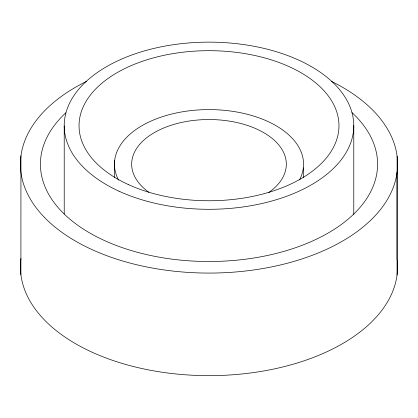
<?xml version="1.0" encoding="UTF-8"?>
<svg xmlns="http://www.w3.org/2000/svg" width="418" height="418" viewBox="0 0 418 418"><rect width="100%" height="100%" fill="white"/><g stroke="black" fill="none" stroke-linecap="round" stroke-linejoin="round"><path stroke-width="0.63" d="M397.1 156.233L397.1 258.805A188.602 108.889 0 0 1 208.676 375.646A188.602 108.889 0 0 1 20.947 258.434M397.053 172.509L397.053 275.081M353.78 125.552L353.78 214.356M303.327 167.89L303.327 177.629M114.673 160.475L114.673 177.357M64.22 125.881L64.22 214.032M20.947 155.862L20.9 274.71M331.432 81.353A188.602 108.889 0 0 1 345.848 239.117A188.602 108.889 0 0 1 72.22 239.153A188.602 108.889 0 0 1 86.5 81.39M352.019 112.651A168.585 97.331 0 0 1 318.908 237.983A168.585 97.331 0 0 1 99.312 238.093A168.585 97.331 0 0 1 65.83 112.797M118.545 180.069A94.546 54.586 0 0 1 208.859 109.6A94.546 54.586 0 0 1 299.534 179.918M148.871 192.259A77.33 44.648 0 0 1 156.389 131.461A77.33 44.648 0 0 1 261.961 131.654A77.33 44.648 0 0 1 268.821 192.473M118.958 191.172A144.78 83.584 0 0 0 352.202 138.013A144.78 83.584 0 0 0 155.841 47.971A144.78 83.584 0 0 0 118.958 191.172M128.169 184.474A129.967 75.036 0 0 0 337.556 136.754A129.967 75.036 0 0 0 161.28 55.923A129.967 75.036 0 0 0 128.169 184.474"/></g></svg>
